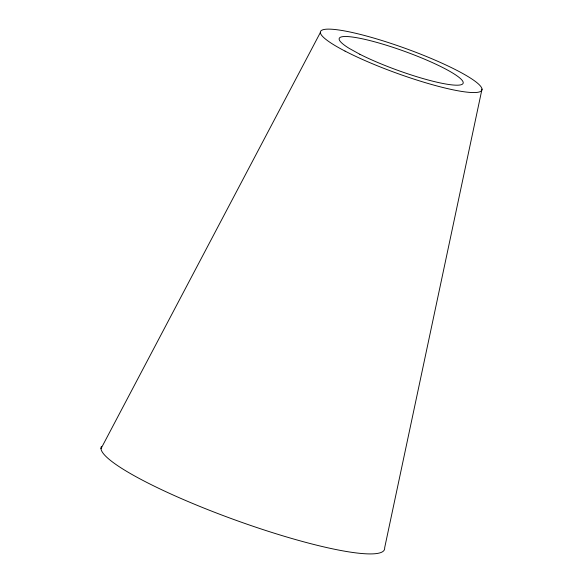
<?xml version="1.0" encoding="UTF-8"?>
<svg xmlns="http://www.w3.org/2000/svg" width="583" height="583" viewBox="0 0 583 583"><rect width="100%" height="100%" fill="white"/><g stroke="black" fill="none" stroke-linecap="round" stroke-linejoin="round"><path stroke-width="0.87" d="M482.01 89.082L384.656 547.809A150.633 23.043 19.9 0 1 238.389 521.151A150.633 23.043 19.9 0 1 101.42 446.461M100.99 448.706L320.322 32.59M359.82 54.255L349.253 48.411A65.901 10.086 19.9 0 1 392.279 47.114A65.901 10.086 19.9 0 1 460.592 84.87A65.901 10.086 19.9 0 1 359.82 54.255M345.012 51.085A85.861 13.139 19.9 0 0 479.627 91.859A85.861 13.139 19.9 0 0 378.855 39.571A85.861 13.139 19.9 0 0 345.012 51.085"/></g></svg>
